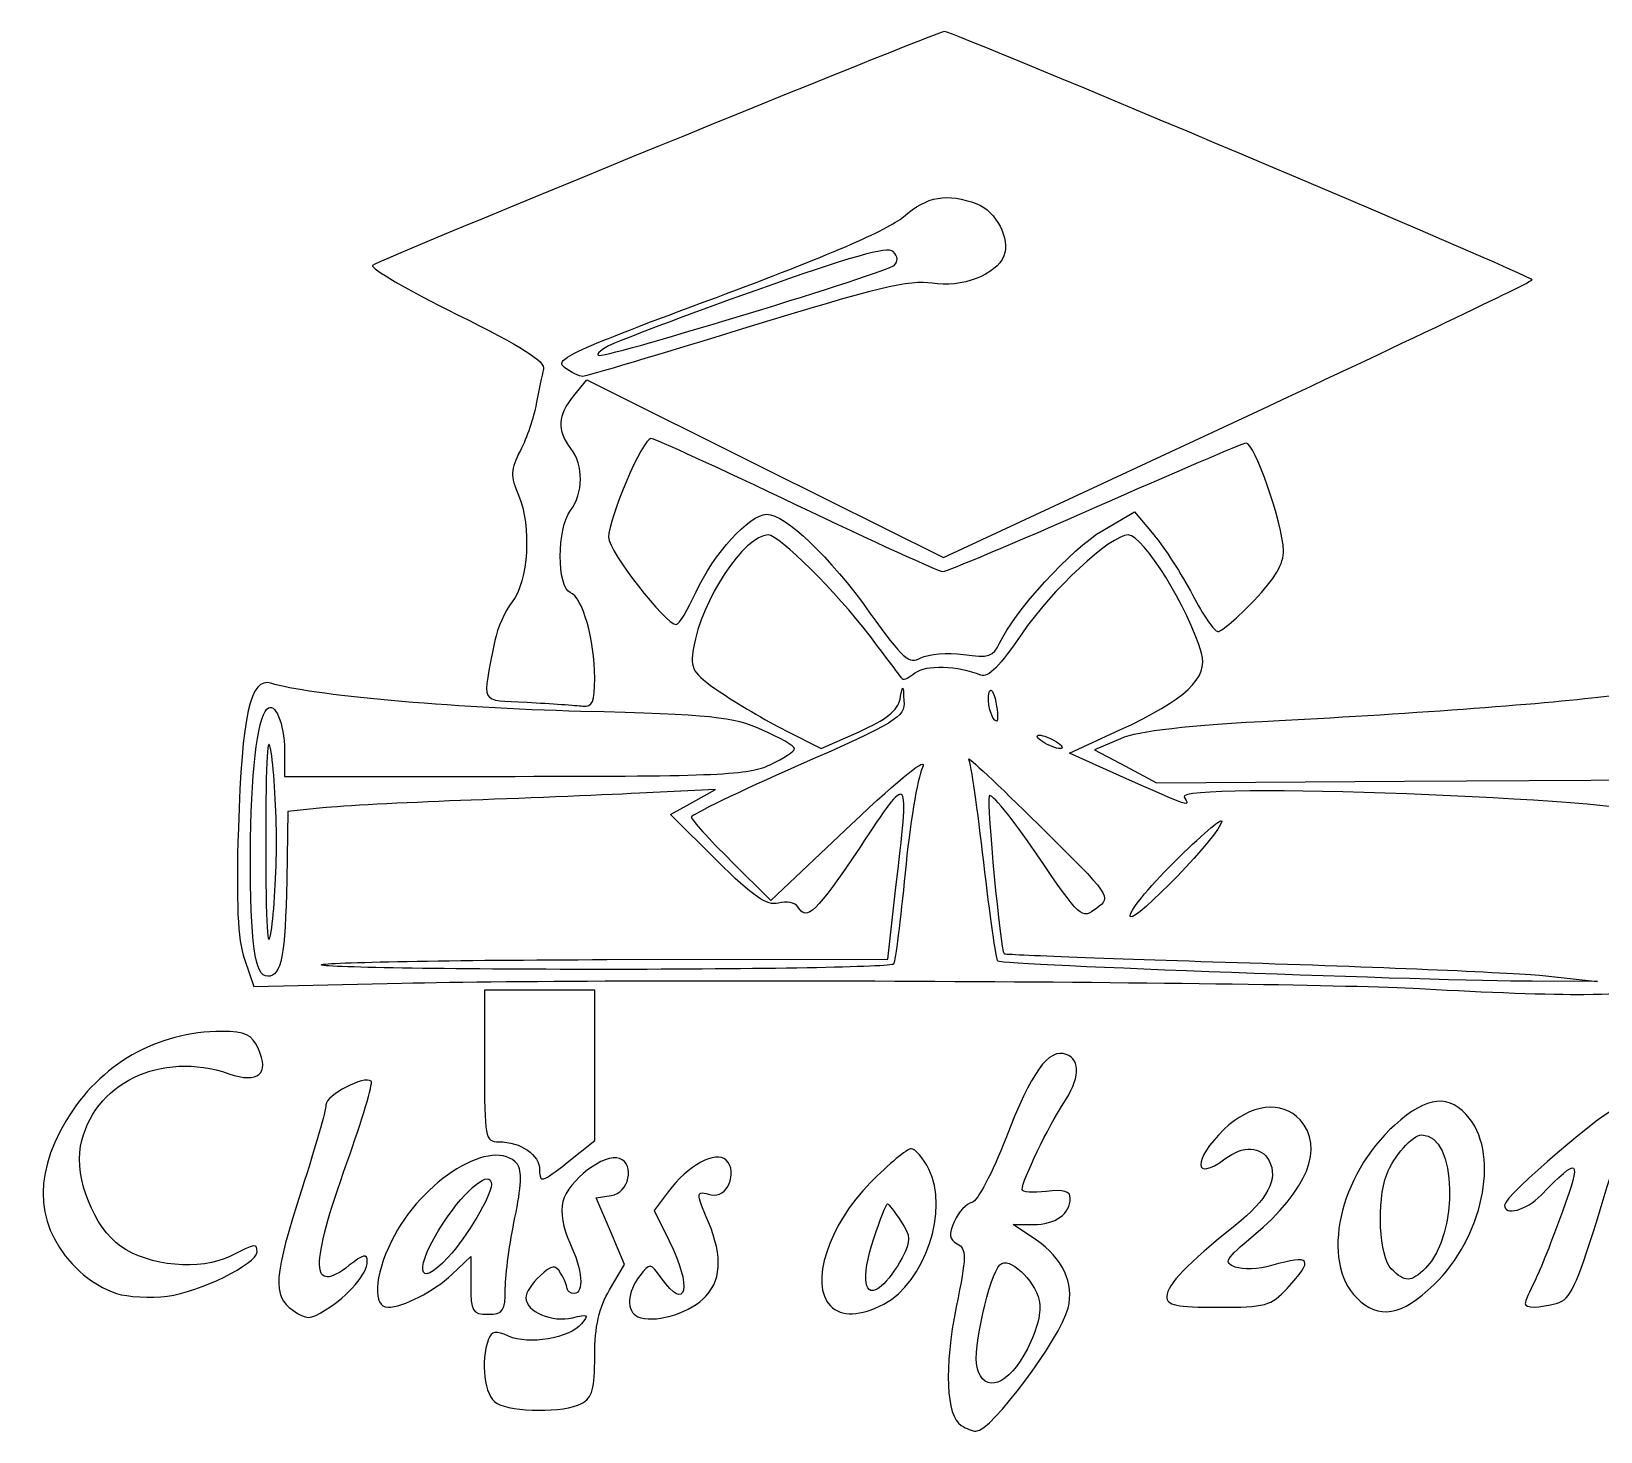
# Model space of a CAD drawing. Header units: centimetres. Extents: x -20.3 to 17.7, y -15.5 to 14.8.
# Drawn here: x -20.33 to -7.46, y -7.77 to 3.71 of the extents above; entities that cross this region are included whole.
import ezdxf

# ---------------------------------------------------------------- set-up
doc = ezdxf.new("R2010")
doc.units = ezdxf.units.CM
doc.header["$MEASUREMENT"] = 0
doc.layers.add('Layer 1', color=7, linetype='Continuous')

msp = doc.modelspace()

# ---------------------------------------------------------------- linework, layer by layer
at = {"layer": 'Layer 1'}
for points, knots in [([(-16.26358, -1.79375), (-16.66284, -1.7712), (-16.63289, -1.8287), (-16.5274, -1.28723), (-16.5274, -1.28723), (-16.508, -1.18765), (-16.44406, -1.04508), (-16.38533, -0.97041), (-16.38533, -0.97041), (-16.25259, -0.80165), (-16.22603, -0.35106), (-16.33386, -0.09703), (-16.33386, -0.09703), (-16.40241, 0.06445), (-16.40049, 0.10979), (-16.3183, 0.27039), (-16.3183, 0.27039), (-16.26673, 0.37115), (-16.2083, 0.54262), (-16.18845, 0.65143), (-16.18845, 0.65143), (-16.1686, 0.76024), (-16.14158, 0.88823), (-16.12842, 0.93585), (-16.12842, 0.93585), (-16.11099, 0.9989), (-16.30398, 1.12123), (-16.83848, 1.38596), (-16.83848, 1.38596), (-17.24218, 1.5859), (-17.55373, 1.76625), (-17.53081, 1.78673), (-17.53081, 1.78673), (-17.48074, 1.83148), (-12.90209, 3.70356), (-12.8405, 3.70446), (-12.8405, 3.70446), (-12.76993, 3.7055), (-8.02114, 1.69961), (-8.02147, 1.6689), (-8.02147, 1.6689), (-8.02147, 1.65336), (-9.10779, 1.13485), (-10.43515, 0.51667), (-10.43515, 0.51667), (-10.43515, 0.51667), (-12.84853, -0.6073), (-12.84853, -0.6073), (-12.84853, -0.6073), (-12.84853, -0.6073), (-14.31101, 0.12099), (-14.31101, 0.12099), (-14.31101, 0.12099), (-14.31101, 0.12099), (-15.77349, 0.84928), (-15.77349, 0.84928), (-15.77349, 0.84928), (-15.77349, 0.84928), (-15.88235, 0.71584), (-15.88235, 0.71584), (-15.88235, 0.71584), (-16.01143, 0.55762), (-16.01771, 0.43686), (-15.90463, 0.28735), (-15.90463, 0.28735), (-15.79941, 0.14824), (-15.80102, -0.07964), (-15.90825, -0.22138), (-15.90825, -0.22138), (-16.01816, -0.36669), (-16.0194, -0.85185), (-15.91, -0.89385), (-15.91, -0.89385), (-15.80847, -0.93281), (-15.70937, -1.27867), (-15.70895, -1.59546), (-15.70895, -1.59546), (-15.70895, -1.79082), (-15.72711, -1.83366), (-15.80755, -1.8248), (-15.80755, -1.8248), (-15.86196, -1.81881), (-16.0672, -1.80483), (-16.26363, -1.79374), (-16.26363, -1.79374), (-16.26363, -1.79374), (-16.26358, -1.79375), (-16.26358, -1.79375)], [0, 0, 0, 0, 0.04347826, 0.04347826, 0.04347826, 0.04347826, 0.08695652, 0.08695652, 0.08695652, 0.08695652, 0.13043478, 0.13043478, 0.13043478, 0.13043478, 0.17391304, 0.17391304, 0.17391304, 0.17391304, 0.2173913, 0.2173913, 0.2173913, 0.2173913, 0.26086957, 0.26086957, 0.26086957, 0.26086957, 0.30434783, 0.30434783, 0.30434783, 0.30434783, 0.34782609, 0.34782609, 0.34782609, 0.34782609, 0.39130435, 0.39130435, 0.39130435, 0.39130435, 0.43478261, 0.43478261, 0.43478261, 0.43478261, 0.47826087, 0.47826087, 0.47826087, 0.47826087, 0.52173913, 0.52173913, 0.52173913, 0.52173913, 0.56521739, 0.56521739, 0.56521739, 0.56521739, 0.60869565, 0.60869565, 0.60869565, 0.60869565, 0.65217391, 0.65217391, 0.65217391, 0.65217391, 0.69565217, 0.69565217, 0.69565217, 0.69565217, 0.73913043, 0.73913043, 0.73913043, 0.73913043, 0.7826087, 0.7826087, 0.7826087, 0.7826087, 0.82608696, 0.82608696, 0.82608696, 0.82608696, 0.86956522, 0.86956522, 0.86956522, 0.86956522, 0.91304348, 0.91304348, 0.91304348, 0.91304348, 1, 1, 1, 1]), ([(-14.46136, 1.27798), (-13.40576, 1.6034), (-13.12126, 1.67146), (-12.94269, 1.64129), (-12.94269, 1.64129), (-12.70242, 1.6007), (-12.41298, 1.71071), (-12.35372, 1.86514), (-12.35372, 1.86514), (-12.29967, 2.00601), (-12.41624, 2.23169), (-12.57406, 2.2917), (-12.57406, 2.2917), (-12.81712, 2.38411), (-12.98214, 2.35524), (-13.17708, 2.1862), (-13.17708, 2.1862), (-13.30104, 2.07871), (-13.8108, 1.85904), (-14.71078, 1.52531), (-14.71078, 1.52531), (-15.8925, 1.0871), (-16.04633, 1.01631), (-15.95768, 0.95148), (-15.95768, 0.95148), (-15.90206, 0.91081), (-15.8349, 0.87753), (-15.80843, 0.87753), (-15.80843, 0.87753), (-15.78197, 0.87753), (-15.17579, 1.05773), (-14.46137, 1.27797), (-14.46137, 1.27797), (-14.46137, 1.27797), (-14.46136, 1.27798), (-14.46136, 1.27798)], [0, 0, 0, 0, 0.1, 0.1, 0.1, 0.1, 0.2, 0.2, 0.2, 0.2, 0.3, 0.3, 0.3, 0.3, 0.4, 0.4, 0.4, 0.4, 0.5, 0.5, 0.5, 0.5, 0.6, 0.6, 0.6, 0.6, 0.7, 0.7, 0.7, 0.7, 0.8, 0.8, 0.8, 0.8, 1, 1, 1, 1]), ([(-15.59552, 1.12673), (-15.5178, 1.16803), (-14.9746, 1.37292), (-14.38842, 1.58205), (-14.38842, 1.58205), (-13.61619, 1.85755), (-13.30558, 1.94523), (-13.26073, 1.90038), (-13.26073, 1.90038), (-13.22176, 1.8614), (-13.21871, 1.8194), (-13.25253, 1.78697), (-13.25253, 1.78697), (-13.31057, 1.7313), (-15.5568, 1.04565), (-15.66891, 1.04938), (-15.66891, 1.04938), (-15.70627, 1.05062), (-15.67326, 1.08543), (-15.59553, 1.12673), (-15.59553, 1.12673), (-15.59553, 1.12673), (-15.59552, 1.12673), (-15.59552, 1.12673)], [0, 0, 0, 0, 0.14285714, 0.14285714, 0.14285714, 0.14285714, 0.28571429, 0.28571429, 0.28571429, 0.28571429, 0.42857143, 0.42857143, 0.42857143, 0.42857143, 0.57142857, 0.57142857, 0.57142857, 0.57142857, 0.71428571, 0.71428571, 0.71428571, 0.71428571, 1, 1, 1, 1]), ([(-13.45131, -1.06212), (-13.78207, -0.59964), (-14.14519, -0.25298), (-14.29889, -0.25298), (-14.29889, -0.25298), (-14.43881, -0.25298), (-14.73568, -0.57895), (-14.87803, -0.8889), (-14.87803, -0.8889), (-14.94585, -1.03657), (-15.01859, -1.1574), (-15.03968, -1.1574), (-15.03968, -1.1574), (-15.12828, -1.1574), (-15.59552, -0.55552), (-15.59552, -0.44139), (-15.59552, -0.44139), (-15.59552, -0.28376), (-15.31511, 0.3688), (-15.24737, 0.3688), (-15.24737, 0.3688), (-15.21946, 0.3688), (-14.68226, 0.12302), (-14.05358, -0.17739), (-14.05358, -0.17739), (-13.42491, -0.47779), (-12.8851, -0.72355), (-12.85401, -0.72352), (-12.85401, -0.72352), (-12.82292, -0.72349), (-12.26339, -0.48833), (-11.61061, -0.20094), (-11.61061, -0.20094), (-10.95783, 0.08645), (-10.39835, 0.32585), (-10.36731, 0.33106), (-10.36731, 0.33106), (-10.30013, 0.34234), (-10.06601, -0.32815), (-10.06011, -0.54875), (-10.06011, -0.54875), (-10.05723, -0.65724), (-10.12878, -0.77919), (-10.30066, -0.95856), (-10.30066, -0.95856), (-10.43523, -1.09901), (-10.56877, -1.21386), (-10.59742, -1.21378), (-10.59742, -1.21378), (-10.62607, -1.21373), (-10.72023, -1.07827), (-10.80669, -0.9128), (-10.80669, -0.9128), (-10.89314, -0.74733), (-11.03532, -0.52637), (-11.12264, -0.42178), (-11.12264, -0.42178), (-11.12264, -0.42178), (-11.28141, -0.2316), (-11.28141, -0.2316), (-11.28141, -0.2316), (-11.28141, -0.2316), (-11.54262, -0.38468), (-11.54262, -0.38468), (-11.54262, -0.38468), (-11.7951, -0.53264), (-12.27203, -1.05435), (-12.38912, -1.31065), (-12.38912, -1.31065), (-12.43887, -1.41955), (-12.47684, -1.43145), (-12.68404, -1.40305), (-12.68404, -1.40305), (-12.81484, -1.38512), (-12.97213, -1.39736), (-13.03357, -1.43024), (-13.03357, -1.43024), (-13.13247, -1.48317), (-13.18038, -1.44094), (-13.45131, -1.06212)], [0, 0, 0, 0, 0.04761905, 0.04761905, 0.04761905, 0.04761905, 0.0952381, 0.0952381, 0.0952381, 0.0952381, 0.14285714, 0.14285714, 0.14285714, 0.14285714, 0.19047619, 0.19047619, 0.19047619, 0.19047619, 0.23809524, 0.23809524, 0.23809524, 0.23809524, 0.28571429, 0.28571429, 0.28571429, 0.28571429, 0.33333333, 0.33333333, 0.33333333, 0.33333333, 0.38095238, 0.38095238, 0.38095238, 0.38095238, 0.42857143, 0.42857143, 0.42857143, 0.42857143, 0.47619048, 0.47619048, 0.47619048, 0.47619048, 0.52380952, 0.52380952, 0.52380952, 0.52380952, 0.57142857, 0.57142857, 0.57142857, 0.57142857, 0.61904762, 0.61904762, 0.61904762, 0.61904762, 0.66666667, 0.66666667, 0.66666667, 0.66666667, 0.71428571, 0.71428571, 0.71428571, 0.71428571, 0.76190476, 0.76190476, 0.76190476, 0.76190476, 0.80952381, 0.80952381, 0.80952381, 0.80952381, 0.85714286, 0.85714286, 0.85714286, 0.85714286, 0.9047619, 0.9047619, 0.9047619, 0.9047619, 1, 1, 1, 1]), ([(-8.89721, -4.1426), (-9.85081, -4.08397), (-15.43158, -4.05347), (-17.29058, -4.09673), (-17.29058, -4.09673), (-17.29058, -4.09673), (-18.50517, -4.12499), (-18.50517, -4.12499), (-18.50517, -4.12499), (-18.50517, -4.12499), (-18.58146, -3.89889), (-18.58146, -3.89889), (-18.58146, -3.89889), (-18.63736, -3.73322), (-18.65082, -3.44615), (-18.63184, -2.8249), (-18.63184, -2.8249), (-18.60362, -1.90152), (-18.53229, -1.58485), (-18.36453, -1.6381), (-18.36453, -1.6381), (-18.05883, -1.73513), (-16.88847, -1.84116), (-15.82163, -1.86848), (-15.82163, -1.86848), (-14.75026, -1.89592), (-14.57452, -1.9137), (-14.33783, -2.01863), (-14.33783, -2.01863), (-14.19016, -2.08409), (-14.06933, -2.15403), (-14.06933, -2.17405), (-14.06933, -2.17405), (-14.06933, -2.19407), (-14.15922, -2.25331), (-14.26909, -2.3057), (-14.26909, -2.3057), (-14.44409, -2.38915), (-14.70334, -2.40096), (-16.36054, -2.40096), (-16.36054, -2.40096), (-16.36054, -2.40096), (-18.25224, -2.40096), (-18.25224, -2.40096), (-18.25224, -2.40096), (-18.25224, -2.40096), (-18.25309, -2.18899), (-18.25309, -2.18899), (-18.25309, -2.18899), (-18.25399, -1.96676), (-18.33195, -1.78354), (-18.39764, -1.84923), (-18.39764, -1.84923), (-18.47695, -1.92854), (-18.53001, -2.39337), (-18.53239, -3.02981), (-18.53239, -3.02981), (-18.53516, -3.77285), (-18.49758, -4.04021), (-18.39028, -4.04021), (-18.39028, -4.04021), (-18.27882, -4.04021), (-18.24521, -3.8691), (-18.23521, -3.25081), (-18.23521, -3.25081), (-18.23521, -3.25081), (-18.22612, -2.68847), (-18.22612, -2.68847), (-18.22612, -2.68847), (-18.22612, -2.68847), (-17.94241, -2.65959), (-17.94241, -2.65959), (-17.94241, -2.65959), (-17.78637, -2.64371), (-17.27715, -2.61682), (-16.81081, -2.59983), (-16.81081, -2.59983), (-16.34447, -2.58285), (-15.68312, -2.5556), (-15.34114, -2.53929), (-15.34114, -2.53929), (-15.34114, -2.53929), (-14.71936, -2.50963), (-14.71936, -2.50963), (-14.71936, -2.50963), (-14.71936, -2.50963), (-14.90311, -2.61222), (-14.90311, -2.61222), (-14.90311, -2.61222), (-14.90311, -2.61222), (-15.08686, -2.71481), (-15.08686, -2.71481), (-15.08686, -2.71481), (-15.08686, -2.71481), (-14.70527, -3.09336), (-14.70527, -3.09336), (-14.70527, -3.09336), (-14.40774, -3.38852), (-14.29707, -3.46493), (-14.20288, -3.44025), (-14.20288, -3.44025), (-14.13643, -3.42284), (-14.06498, -3.43625), (-14.04409, -3.47004), (-14.04409, -3.47004), (-13.96848, -3.59238), (-13.89524, -3.52225), (-13.53316, -2.98079), (-13.53316, -2.98079), (-13.11764, -2.35943), (-13.12706, -2.34805), (-13.24091, -3.33364), (-13.24091, -3.33364), (-13.24091, -3.33364), (-13.30621, -3.8989), (-13.30621, -3.8989), (-13.30621, -3.8989), (-13.30621, -3.8989), (-15.60952, -3.9035), (-15.60952, -3.9035), (-15.60952, -3.9035), (-16.87634, -3.90603), (-17.92984, -3.92511), (-17.95063, -3.94589), (-17.95063, -3.94589), (-17.97142, -3.96668), (-16.93007, -3.98369), (-15.63653, -3.98369), (-15.63653, -3.98369), (-14.34298, -3.98369), (-13.27252, -3.96411), (-13.25772, -3.94017), (-13.25772, -3.94017), (-13.24293, -3.91623), (-13.20034, -3.5792), (-13.16308, -3.1912), (-13.16308, -3.1912), (-13.12582, -2.80321), (-13.06184, -2.41533), (-13.02088, -2.32926), (-13.02088, -2.32926), (-12.97355, -2.2298), (-13.18654, -2.39971), (-13.60529, -2.79546), (-13.60529, -2.79546), (-13.60529, -2.79546), (-14.26416, -3.41815), (-14.26416, -3.41815), (-14.26416, -3.41815), (-14.26416, -3.41815), (-14.59067, -3.09504), (-14.59067, -3.09504), (-14.59067, -3.09504), (-14.77026, -2.91733), (-14.91719, -2.75564), (-14.91719, -2.73574), (-14.91719, -2.73574), (-14.91719, -2.71584), (-14.52292, -2.52581), (-14.04104, -2.31347), (-14.04104, -2.31347), (-13.22877, -1.95554), (-13.16545, -1.91684), (-13.17259, -1.78263), (-13.17259, -1.78263), (-13.17985, -1.64603), (-13.18168, -1.64518), (-13.20513, -1.76766), (-13.20513, -1.76766), (-13.22296, -1.86086), (-13.31761, -1.93621), (-13.54086, -2.03494), (-13.54086, -2.03494), (-13.54086, -2.03494), (-13.85176, -2.17244), (-13.85176, -2.17244), (-13.85176, -2.17244), (-13.85176, -2.17244), (-14.14424, -2.02474), (-14.14424, -2.02474), (-14.14424, -2.02474), (-14.30511, -1.9435), (-14.54764, -1.80099), (-14.68321, -1.70805), (-14.68321, -1.70805), (-14.91009, -1.5525), (-14.92722, -1.52378), (-14.89853, -1.34702), (-14.89853, -1.34702), (-14.83567, -0.95966), (-14.4801, -0.42259), (-14.28651, -0.42259), (-14.28651, -0.42259), (-14.19792, -0.42259), (-13.72297, -0.89258), (-13.45824, -1.24221), (-13.45824, -1.24221), (-13.317, -1.42875), (-13.19383, -1.59135), (-13.18452, -1.60355), (-13.18452, -1.60355), (-13.17521, -1.61575), (-13.12919, -1.59385), (-13.08222, -1.55488), (-13.08222, -1.55488), (-13.00057, -1.48712), (-12.72476, -1.49548), (-12.54308, -1.57122), (-12.54308, -1.57122), (-12.48316, -1.5962), (-12.38443, -1.49695), (-12.20648, -1.23284), (-12.20648, -1.23284), (-11.96497, -0.87441), (-11.47807, -0.42258), (-11.33333, -0.42258), (-11.33333, -0.42258), (-11.21022, -0.42258), (-10.83785, -1.02228), (-10.73219, -1.39071), (-10.73219, -1.39071), (-10.67369, -1.59468), (-10.86004, -1.77018), (-11.40133, -2.02087), (-11.40133, -2.02087), (-11.40133, -2.02087), (-11.81405, -2.21201), (-11.81405, -2.21201), (-11.81405, -2.21201), (-11.81405, -2.21201), (-11.40133, -2.39643), (-11.40133, -2.39643), (-11.40133, -2.39643), (-10.80784, -2.66164), (-10.82223, -2.65685), (-10.87503, -2.57142), (-10.87503, -2.57142), (-10.95482, -2.44232), (-7.21383, -2.58191), (-6.99664, -2.71614), (-6.99664, -2.71614), (-6.90737, -2.77131), (-6.96184, -3.7964), (-7.06557, -4.0133), (-7.06557, -4.0133), (-7.14444, -4.17822), (-7.15495, -4.18167), (-7.59765, -4.18815), (-7.59765, -4.18815), (-7.84605, -4.19178), (-8.43083, -4.1713), (-8.89716, -4.14263), (-8.89716, -4.14263), (-8.89716, -4.14263), (-8.89721, -4.1426), (-8.89721, -4.1426)], [0, 0, 0, 0, 0.01538462, 0.01538462, 0.01538462, 0.01538462, 0.03076923, 0.03076923, 0.03076923, 0.03076923, 0.04615385, 0.04615385, 0.04615385, 0.04615385, 0.06153846, 0.06153846, 0.06153846, 0.06153846, 0.07692308, 0.07692308, 0.07692308, 0.07692308, 0.09230769, 0.09230769, 0.09230769, 0.09230769, 0.10769231, 0.10769231, 0.10769231, 0.10769231, 0.12307692, 0.12307692, 0.12307692, 0.12307692, 0.13846154, 0.13846154, 0.13846154, 0.13846154, 0.15384615, 0.15384615, 0.15384615, 0.15384615, 0.16923077, 0.16923077, 0.16923077, 0.16923077, 0.18461538, 0.18461538, 0.18461538, 0.18461538, 0.2, 0.2, 0.2, 0.2, 0.21538462, 0.21538462, 0.21538462, 0.21538462, 0.23076923, 0.23076923, 0.23076923, 0.23076923, 0.24615385, 0.24615385, 0.24615385, 0.24615385, 0.26153846, 0.26153846, 0.26153846, 0.26153846, 0.27692308, 0.27692308, 0.27692308, 0.27692308, 0.29230769, 0.29230769, 0.29230769, 0.29230769, 0.30769231, 0.30769231, 0.30769231, 0.30769231, 0.32307692, 0.32307692, 0.32307692, 0.32307692, 0.33846154, 0.33846154, 0.33846154, 0.33846154, 0.35384615, 0.35384615, 0.35384615, 0.35384615, 0.36923077, 0.36923077, 0.36923077, 0.36923077, 0.38461538, 0.38461538, 0.38461538, 0.38461538, 0.4, 0.4, 0.4, 0.4, 0.41538462, 0.41538462, 0.41538462, 0.41538462, 0.43076923, 0.43076923, 0.43076923, 0.43076923, 0.44615385, 0.44615385, 0.44615385, 0.44615385, 0.46153846, 0.46153846, 0.46153846, 0.46153846, 0.47692308, 0.47692308, 0.47692308, 0.47692308, 0.49230769, 0.49230769, 0.49230769, 0.49230769, 0.50769231, 0.50769231, 0.50769231, 0.50769231, 0.52307692, 0.52307692, 0.52307692, 0.52307692, 0.53846154, 0.53846154, 0.53846154, 0.53846154, 0.55384615, 0.55384615, 0.55384615, 0.55384615, 0.56923077, 0.56923077, 0.56923077, 0.56923077, 0.58461538, 0.58461538, 0.58461538, 0.58461538, 0.6, 0.6, 0.6, 0.6, 0.61538462, 0.61538462, 0.61538462, 0.61538462, 0.63076923, 0.63076923, 0.63076923, 0.63076923, 0.64615385, 0.64615385, 0.64615385, 0.64615385, 0.66153846, 0.66153846, 0.66153846, 0.66153846, 0.67692308, 0.67692308, 0.67692308, 0.67692308, 0.69230769, 0.69230769, 0.69230769, 0.69230769, 0.70769231, 0.70769231, 0.70769231, 0.70769231, 0.72307692, 0.72307692, 0.72307692, 0.72307692, 0.73846154, 0.73846154, 0.73846154, 0.73846154, 0.75384615, 0.75384615, 0.75384615, 0.75384615, 0.76923077, 0.76923077, 0.76923077, 0.76923077, 0.78461538, 0.78461538, 0.78461538, 0.78461538, 0.8, 0.8, 0.8, 0.8, 0.81538462, 0.81538462, 0.81538462, 0.81538462, 0.83076923, 0.83076923, 0.83076923, 0.83076923, 0.84615385, 0.84615385, 0.84615385, 0.84615385, 0.86153846, 0.86153846, 0.86153846, 0.86153846, 0.87692308, 0.87692308, 0.87692308, 0.87692308, 0.89230769, 0.89230769, 0.89230769, 0.89230769, 0.90769231, 0.90769231, 0.90769231, 0.90769231, 0.92307692, 0.92307692, 0.92307692, 0.92307692, 0.93846154, 0.93846154, 0.93846154, 0.93846154, 0.95384615, 0.95384615, 0.95384615, 0.95384615, 0.96923077, 0.96923077, 0.96923077, 0.96923077, 1, 1, 1, 1]), ([(-12.419, -1.7933), (-12.43538, -1.7078), (-12.45969, -1.67049), (-12.47302, -1.71038), (-12.47302, -1.71038), (-12.49706, -1.78231), (-12.45405, -1.94875), (-12.41142, -1.94875), (-12.41142, -1.94875), (-12.39921, -1.94875), (-12.40262, -1.8788), (-12.419, -1.7933)], [0, 0, 0, 0, 0.25, 0.25, 0.25, 0.25, 0.5, 0.5, 0.5, 0.5, 1, 1, 1, 1]), ([(-11.35608, -2.31835), (-11.35608, -2.31835), (-11.61045, -2.18355), (-11.61045, -2.18355), (-11.61045, -2.18355), (-11.61045, -2.18355), (-11.39645, -2.09281), (-11.39645, -2.09281), (-11.39645, -2.09281), (-11.24598, -2.02901), (-10.86004, -1.98539), (-10.09636, -1.94588), (-10.09636, -1.94588), (-8.97543, -1.88788), (-7.85352, -1.80397), (-7.38645, -1.7432), (-7.38645, -1.7432), (-7.13212, -1.71011), (-7.11634, -1.71611), (-7.05866, -1.8678), (-7.05866, -1.8678), (-7.02534, -1.95545), (-7.00567, -2.11763), (-7.01496, -2.2282), (-7.01496, -2.2282), (-7.01496, -2.2282), (-7.03185, -2.42923), (-7.03185, -2.42923), (-7.03185, -2.42923), (-7.03185, -2.42923), (-9.06678, -2.44119), (-9.06678, -2.44119), (-9.06678, -2.44119), (-9.06678, -2.44119), (-11.10171, -2.45315), (-11.10171, -2.45315), (-11.10171, -2.45315), (-11.10171, -2.45315), (-11.35608, -2.31835), (-11.35608, -2.31835)], [0, 0, 0, 0, 0.09090909, 0.09090909, 0.09090909, 0.09090909, 0.18181818, 0.18181818, 0.18181818, 0.18181818, 0.27272727, 0.27272727, 0.27272727, 0.27272727, 0.36363636, 0.36363636, 0.36363636, 0.36363636, 0.45454545, 0.45454545, 0.45454545, 0.45454545, 0.54545455, 0.54545455, 0.54545455, 0.54545455, 0.63636364, 0.63636364, 0.63636364, 0.63636364, 0.72727273, 0.72727273, 0.72727273, 0.72727273, 0.81818182, 0.81818182, 0.81818182, 0.81818182, 1, 1, 1, 1]), ([(-18.40671, -2.93795), (-18.40671, -2.24806), (-18.39253, -2.01148), (-18.36269, -2.20311), (-18.36269, -2.20311), (-18.33848, -2.35856), (-18.31867, -2.68923), (-18.31867, -2.93795), (-18.31867, -2.93795), (-18.31867, -3.18666), (-18.33848, -3.51734), (-18.36269, -3.67279), (-18.36269, -3.67279), (-18.39254, -3.86443), (-18.40671, -3.62784), (-18.40671, -2.93795)], [0, 0, 0, 0, 0.2, 0.2, 0.2, 0.2, 0.4, 0.4, 0.4, 0.4, 0.6, 0.6, 0.6, 0.6, 1, 1, 1, 1]), ([(-11.92134, -2.11833), (-11.96798, -2.08819), (-12.03157, -2.06354), (-12.06266, -2.06354), (-12.06266, -2.06354), (-12.09375, -2.06354), (-12.08103, -2.0882), (-12.03439, -2.11833), (-12.03439, -2.11833), (-11.98776, -2.14847), (-11.92417, -2.17312), (-11.89308, -2.17312), (-11.89308, -2.17312), (-11.86199, -2.17312), (-11.87471, -2.14846), (-11.92134, -2.11833)], [0, 0, 0, 0, 0.2, 0.2, 0.2, 0.2, 0.4, 0.4, 0.4, 0.4, 0.6, 0.6, 0.6, 0.6, 1, 1, 1, 1]), ([(-7.90801, -4.03654), (-8.14118, -4.01188), (-9.2333, -3.96399), (-10.33496, -3.93012), (-10.33496, -3.93012), (-11.43661, -3.89625), (-12.34425, -3.86225), (-12.35195, -3.85455), (-12.35195, -3.85455), (-12.38149, -3.82501), (-12.49532, -2.62494), (-12.4745, -2.5625), (-12.4745, -2.5625), (-12.46243, -2.52628), (-12.28723, -2.73979), (-12.08517, -3.03695), (-12.08517, -3.03695), (-11.7227, -3.57001), (-11.71612, -3.57598), (-11.59302, -3.48313), (-11.59302, -3.48313), (-11.46857, -3.38926), (-11.46977, -3.38753), (-12.06978, -2.79607), (-12.06978, -2.79607), (-12.40062, -2.46995), (-12.65739, -2.22891), (-12.64039, -2.26043), (-12.64039, -2.26043), (-12.62339, -2.29195), (-12.5684, -2.6721), (-12.51819, -3.1052), (-12.51819, -3.1052), (-12.46798, -3.5383), (-12.41596, -3.9036), (-12.40259, -3.91697), (-12.40259, -3.91697), (-12.37344, -3.94611), (-8.78498, -4.08046), (-8.02106, -4.081), (-8.02106, -4.081), (-8.02106, -4.081), (-7.48407, -4.0814), (-7.48407, -4.0814), (-7.48407, -4.0814), (-7.48407, -4.0814), (-7.90801, -4.03656), (-7.90801, -4.03656), (-7.90801, -4.03656), (-7.90801, -4.03656), (-7.90801, -4.03654), (-7.90801, -4.03654)], [0, 0, 0, 0, 0.07142857, 0.07142857, 0.07142857, 0.07142857, 0.14285714, 0.14285714, 0.14285714, 0.14285714, 0.21428571, 0.21428571, 0.21428571, 0.21428571, 0.28571429, 0.28571429, 0.28571429, 0.28571429, 0.35714286, 0.35714286, 0.35714286, 0.35714286, 0.42857143, 0.42857143, 0.42857143, 0.42857143, 0.5, 0.5, 0.5, 0.5, 0.57142857, 0.57142857, 0.57142857, 0.57142857, 0.64285714, 0.64285714, 0.64285714, 0.64285714, 0.71428571, 0.71428571, 0.71428571, 0.71428571, 0.78571429, 0.78571429, 0.78571429, 0.78571429, 0.85714286, 0.85714286, 0.85714286, 0.85714286, 1, 1, 1, 1]), ([(-10.56695, -2.76989), (-10.56571, -2.73963), (-10.74154, -2.89034), (-10.95764, -3.10479), (-10.95764, -3.10479), (-11.17374, -3.31924), (-11.33507, -3.51974), (-11.31616, -3.55035), (-11.31616, -3.55035), (-11.28073, -3.60768), (-10.57093, -2.86828), (-10.56696, -2.76989), (-10.56696, -2.76989), (-10.56696, -2.76989), (-10.56695, -2.76989), (-10.56695, -2.76989)], [0, 0, 0, 0, 0.2, 0.2, 0.2, 0.2, 0.4, 0.4, 0.4, 0.4, 0.6, 0.6, 0.6, 0.6, 1, 1, 1, 1]), ([(-16.16078, -5.62967), (-16.16078, -5.50279), (-16.31343, -5.39683), (-16.49622, -5.39683), (-16.49622, -5.39683), (-16.60715, -5.39683), (-16.61299, -5.36574), (-16.61299, -4.77505), (-16.61299, -4.77505), (-16.61299, -4.77505), (-16.61299, -4.15327), (-16.61299, -4.15327), (-16.61299, -4.15327), (-16.61299, -4.15327), (-16.16078, -4.15327), (-16.16078, -4.15327), (-16.16078, -4.15327), (-16.16078, -4.15327), (-15.70858, -4.15327), (-15.70858, -4.15327), (-15.70858, -4.15327), (-15.70858, -4.15327), (-15.70858, -4.7703), (-15.70858, -4.7703), (-15.70858, -4.7703), (-15.70858, -4.7703), (-15.70858, -5.38733), (-15.70858, -5.38733), (-15.70858, -5.38733), (-15.70858, -5.38733), (-15.93468, -5.56641), (-15.93468, -5.56641), (-15.93468, -5.56641), (-16.14199, -5.73061), (-16.16078, -5.73586), (-16.16078, -5.62967)], [0, 0, 0, 0, 0.1, 0.1, 0.1, 0.1, 0.2, 0.2, 0.2, 0.2, 0.3, 0.3, 0.3, 0.3, 0.4, 0.4, 0.4, 0.4, 0.5, 0.5, 0.5, 0.5, 0.6, 0.6, 0.6, 0.6, 0.7, 0.7, 0.7, 0.7, 0.8, 0.8, 0.8, 0.8, 1, 1, 1, 1]), ([(-19.63037, -6.64059), (-19.71993, -6.6126), (-19.85589, -6.53115), (-19.9325, -6.45959), (-19.9325, -6.45959), (-20.2893, -6.12636), (-20.32914, -5.69729), (-20.04693, -5.22698), (-20.04693, -5.22698), (-19.76632, -4.75934), (-19.30133, -4.49241), (-18.76733, -4.49241), (-18.76733, -4.49241), (-18.57096, -4.49241), (-18.52177, -4.51584), (-18.46736, -4.63526), (-18.46736, -4.63526), (-18.37349, -4.84129), (-18.46928, -4.92202), (-18.7086, -4.83859), (-18.7086, -4.83859), (-19.26574, -4.64437), (-19.82864, -4.91956), (-19.92501, -5.43326), (-19.92501, -5.43326), (-19.9749, -5.6992), (-19.81566, -6.09746), (-19.59723, -6.25299), (-19.59723, -6.25299), (-19.36796, -6.41625), (-18.94082, -6.4559), (-18.70088, -6.3362), (-18.70088, -6.3362), (-18.48619, -6.2291), (-18.47833, -6.22778), (-18.47833, -6.29886), (-18.47833, -6.29886), (-18.47833, -6.39648), (-18.9533, -6.63089), (-19.21317, -6.66151), (-19.21317, -6.66151), (-19.35307, -6.678), (-19.54081, -6.66859), (-19.63037, -6.64059)], [0, 0, 0, 0, 0.08333333, 0.08333333, 0.08333333, 0.08333333, 0.16666667, 0.16666667, 0.16666667, 0.16666667, 0.25, 0.25, 0.25, 0.25, 0.33333333, 0.33333333, 0.33333333, 0.33333333, 0.41666667, 0.41666667, 0.41666667, 0.41666667, 0.5, 0.5, 0.5, 0.5, 0.58333333, 0.58333333, 0.58333333, 0.58333333, 0.66666667, 0.66666667, 0.66666667, 0.66666667, 0.75, 0.75, 0.75, 0.75, 0.83333333, 0.83333333, 0.83333333, 0.83333333, 1, 1, 1, 1]), ([(-12.70285, -7.72166), (-12.8275, -7.64264), (-12.8442, -7.24616), (-12.74377, -6.75053), (-12.74377, -6.75053), (-12.65877, -6.33103), (-12.65787, -6.27651), (-12.73527, -6.2332), (-12.73527, -6.2332), (-12.8047, -6.19435), (-12.80945, -6.15773), (-12.75936, -6.0478), (-12.75936, -6.0478), (-12.72503, -5.97246), (-12.66021, -5.90327), (-12.61531, -5.89405), (-12.61531, -5.89405), (-12.57041, -5.88483), (-12.44556, -5.64836), (-12.33787, -5.36856), (-12.33787, -5.36856), (-12.12796, -4.8232), (-11.98517, -4.6254), (-11.84126, -4.68062), (-11.84126, -4.68062), (-11.71964, -4.72729), (-11.72937, -4.88201), (-11.86674, -5.08593), (-11.86674, -5.08593), (-11.98271, -5.25809), (-12.20397, -5.71894), (-12.20397, -5.78834), (-12.20397, -5.78834), (-12.20397, -5.80923), (-12.11494, -5.81594), (-12.00613, -5.80323), (-12.00613, -5.80323), (-11.86269, -5.78648), (-11.80829, -5.80204), (-11.80829, -5.8598), (-11.80829, -5.8598), (-11.80829, -5.98764), (-11.93111, -6.07513), (-12.11058, -6.07513), (-12.11058, -6.07513), (-12.11058, -6.07513), (-12.27721, -6.07513), (-12.27721, -6.07513), (-12.27721, -6.07513), (-12.27721, -6.07513), (-12.08589, -6.20406), (-12.08589, -6.20406), (-12.08589, -6.20406), (-11.87196, -6.34823), (-11.77493, -6.55629), (-11.82625, -6.76078), (-11.82625, -6.76078), (-11.88887, -7.0103), (-12.45978, -7.77237), (-12.58233, -7.77004), (-12.58233, -7.77004), (-12.6074, -7.76947), (-12.66164, -7.74779), (-12.70286, -7.72166), (-12.70286, -7.72166), (-12.70286, -7.72166), (-12.70285, -7.72166), (-12.70285, -7.72166)], [0, 0, 0, 0, 0.05555556, 0.05555556, 0.05555556, 0.05555556, 0.11111111, 0.11111111, 0.11111111, 0.11111111, 0.16666667, 0.16666667, 0.16666667, 0.16666667, 0.22222222, 0.22222222, 0.22222222, 0.22222222, 0.27777778, 0.27777778, 0.27777778, 0.27777778, 0.33333333, 0.33333333, 0.33333333, 0.33333333, 0.38888889, 0.38888889, 0.38888889, 0.38888889, 0.44444444, 0.44444444, 0.44444444, 0.44444444, 0.5, 0.5, 0.5, 0.5, 0.55555556, 0.55555556, 0.55555556, 0.55555556, 0.61111111, 0.61111111, 0.61111111, 0.61111111, 0.66666667, 0.66666667, 0.66666667, 0.66666667, 0.72222222, 0.72222222, 0.72222222, 0.72222222, 0.77777778, 0.77777778, 0.77777778, 0.77777778, 0.83333333, 0.83333333, 0.83333333, 0.83333333, 0.88888889, 0.88888889, 0.88888889, 0.88888889, 1, 1, 1, 1]), ([(-18.18441, -6.7776), (-18.35456, -6.65842), (-18.34304, -6.50283), (-18.11092, -5.78479), (-18.11092, -5.78479), (-18.00211, -5.4482), (-17.91308, -5.13727), (-17.91308, -5.09383), (-17.91308, -5.09383), (-17.91308, -5.01416), (-17.59448, -4.84869), (-17.54204, -4.90112), (-17.54204, -4.90112), (-17.5265, -4.91666), (-17.61634, -5.21688), (-17.74169, -5.56827), (-17.74169, -5.56827), (-18.04616, -6.42178), (-18.04054, -6.66007), (-17.72187, -6.40941), (-17.72187, -6.40941), (-17.60747, -6.31942), (-17.57391, -6.31176), (-17.57391, -6.37565), (-17.57391, -6.37565), (-17.57391, -6.47892), (-17.72688, -6.65759), (-17.9159, -6.77508), (-17.9159, -6.77508), (-18.04598, -6.85593), (-18.07219, -6.85618), (-18.1844, -6.77757), (-18.1844, -6.77757), (-18.1844, -6.77757), (-18.18441, -6.7776), (-18.18441, -6.7776)], [0, 0, 0, 0, 0.1, 0.1, 0.1, 0.1, 0.2, 0.2, 0.2, 0.2, 0.3, 0.3, 0.3, 0.3, 0.4, 0.4, 0.4, 0.4, 0.5, 0.5, 0.5, 0.5, 0.6, 0.6, 0.6, 0.6, 0.7, 0.7, 0.7, 0.7, 0.8, 0.8, 0.8, 0.8, 1, 1, 1, 1]), ([(-9.45962, -6.67664), (-9.75934, -6.37692), (-9.60425, -5.67121), (-9.14811, -5.25911), (-9.14811, -5.25911), (-8.88031, -5.01717), (-8.69535, -5.00136), (-8.53389, -5.20661), (-8.53389, -5.20661), (-8.28571, -5.52212), (-8.42796, -6.18536), (-8.82594, -6.56828), (-8.82594, -6.56828), (-9.09168, -6.82397), (-9.28007, -6.85619), (-9.45962, -6.67664)], [0, 0, 0, 0, 0.2, 0.2, 0.2, 0.2, 0.4, 0.4, 0.4, 0.4, 0.6, 0.6, 0.6, 0.6, 1, 1, 1, 1]), ([(-11.01693, -6.66431), (-11.01693, -6.57006), (-10.84891, -6.39581), (-10.45585, -6.08242), (-10.45585, -6.08242), (-10.18921, -5.86982), (-10.10021, -5.70017), (-10.1777, -5.55227), (-10.1777, -5.55227), (-10.24094, -5.4316), (-10.39249, -5.42493), (-10.53978, -5.53634), (-10.53978, -5.53634), (-10.80026, -5.73336), (-10.80657, -5.54558), (-10.54789, -5.29486), (-10.54789, -5.29486), (-10.33305, -5.08663), (-10.07125, -5.05422), (-9.92343, -5.21756), (-9.92343, -5.21756), (-9.72027, -5.44204), (-9.86266, -5.79485), (-10.30593, -6.16539), (-10.30593, -6.16539), (-10.53763, -6.35906), (-10.55407, -6.38747), (-10.45565, -6.42387), (-10.45565, -6.42387), (-10.39484, -6.44637), (-10.26112, -6.44069), (-10.15851, -6.41126), (-10.15851, -6.41126), (-9.83254, -6.31777), (-9.80579, -6.35676), (-10.03001, -6.59856), (-10.03001, -6.59856), (-10.1618, -6.74069), (-10.20829, -6.75343), (-10.59527, -6.75343), (-10.59527, -6.75343), (-10.94153, -6.75343), (-11.01692, -6.73749), (-11.01692, -6.66429), (-11.01692, -6.66429), (-11.01692, -6.66429), (-11.01693, -6.66431), (-11.01693, -6.66431)], [0, 0, 0, 0, 0.07692308, 0.07692308, 0.07692308, 0.07692308, 0.15384615, 0.15384615, 0.15384615, 0.15384615, 0.23076923, 0.23076923, 0.23076923, 0.23076923, 0.30769231, 0.30769231, 0.30769231, 0.30769231, 0.38461538, 0.38461538, 0.38461538, 0.38461538, 0.46153846, 0.46153846, 0.46153846, 0.46153846, 0.53846154, 0.53846154, 0.53846154, 0.53846154, 0.61538462, 0.61538462, 0.61538462, 0.61538462, 0.69230769, 0.69230769, 0.69230769, 0.69230769, 0.76923077, 0.76923077, 0.76923077, 0.76923077, 0.84615385, 0.84615385, 0.84615385, 0.84615385, 1, 1, 1, 1]), ([(-8.07759, -6.72237), (-8.07759, -6.70528), (-8.04251, -6.62261), (-7.99965, -6.53866), (-7.99965, -6.53866), (-7.95678, -6.45471), (-7.85421, -6.19781), (-7.77171, -5.96777), (-7.77171, -5.96777), (-7.61274, -5.52448), (-7.63179, -5.51004), (-7.9477, -5.8343), (-7.9477, -5.8343), (-8.06977, -5.95959), (-8.24716, -6.0076), (-8.24716, -5.91535), (-8.24716, -5.91535), (-8.24716, -5.83885), (-7.39944, -5.11419), (-7.30996, -5.11419), (-7.30996, -5.11419), (-7.21046, -5.11419), (-7.22387, -5.18283), (-7.49382, -6.05531), (-7.49382, -6.05531), (-7.65289, -6.56943), (-7.71161, -6.69165), (-7.81255, -6.71872), (-7.81255, -6.71872), (-7.9695, -6.76081), (-8.07759, -6.7623), (-8.07759, -6.72239), (-8.07759, -6.72239), (-8.07759, -6.72239), (-8.07759, -6.72237), (-8.07759, -6.72237)], [0, 0, 0, 0, 0.1, 0.1, 0.1, 0.1, 0.2, 0.2, 0.2, 0.2, 0.3, 0.3, 0.3, 0.3, 0.4, 0.4, 0.4, 0.4, 0.5, 0.5, 0.5, 0.5, 0.6, 0.6, 0.6, 0.6, 0.7, 0.7, 0.7, 0.7, 0.8, 0.8, 0.8, 0.8, 1, 1, 1, 1]), ([(-16.72604, -6.57329), (-16.72604, -6.57329), (-16.72604, -6.33661), (-16.72604, -6.33661), (-16.72604, -6.33661), (-16.72604, -6.33661), (-16.88149, -6.48491), (-16.88149, -6.48491), (-16.88149, -6.48491), (-17.02345, -6.62034), (-17.28256, -6.75345), (-17.40422, -6.75345), (-17.40422, -6.75345), (-17.53153, -6.75345), (-17.51865, -6.50277), (-17.37639, -6.21202), (-17.37639, -6.21202), (-17.12999, -5.70839), (-16.53507, -5.34477), (-16.34323, -5.58054), (-16.34323, -5.58054), (-16.30389, -5.6289), (-16.31025, -5.76716), (-16.36339, -6.01861), (-16.36339, -6.01861), (-16.4061, -6.22069), (-16.44158, -6.48141), (-16.44223, -6.598), (-16.44223, -6.598), (-16.44324, -6.78611), (-16.45932, -6.80997), (-16.58472, -6.80997), (-16.58472, -6.80997), (-16.71295, -6.80997), (-16.72603, -6.78807), (-16.72603, -6.57329), (-16.72603, -6.57329), (-16.72603, -6.57329), (-16.72604, -6.57329), (-16.72604, -6.57329)], [0, 0, 0, 0, 0.09090909, 0.09090909, 0.09090909, 0.09090909, 0.18181818, 0.18181818, 0.18181818, 0.18181818, 0.27272727, 0.27272727, 0.27272727, 0.27272727, 0.36363636, 0.36363636, 0.36363636, 0.36363636, 0.45454545, 0.45454545, 0.45454545, 0.45454545, 0.54545455, 0.54545455, 0.54545455, 0.54545455, 0.63636364, 0.63636364, 0.63636364, 0.63636364, 0.72727273, 0.72727273, 0.72727273, 0.72727273, 0.81818182, 0.81818182, 0.81818182, 0.81818182, 1, 1, 1, 1]), ([(-8.89651, -6.43378), (-8.61502, -6.1523), (-8.63653, -5.3403), (-8.92547, -5.3403), (-8.92547, -5.3403), (-9.00156, -5.3403), (-9.15594, -5.51401), (-9.21283, -5.66364), (-9.21283, -5.66364), (-9.29716, -5.88545), (-9.2755, -6.33881), (-9.1758, -6.43851), (-9.1758, -6.43851), (-9.06329, -6.55101), (-9.01289, -6.55016), (-8.89651, -6.43376), (-8.89651, -6.43376), (-8.89651, -6.43376), (-8.89651, -6.43378), (-8.89651, -6.43378)], [0, 0, 0, 0, 0.16666667, 0.16666667, 0.16666667, 0.16666667, 0.33333333, 0.33333333, 0.33333333, 0.33333333, 0.5, 0.5, 0.5, 0.5, 0.66666667, 0.66666667, 0.66666667, 0.66666667, 1, 1, 1, 1]), ([(-16.51406, -7.54028), (-16.61317, -7.48256), (-16.64916, -7.19614), (-16.57996, -7.01581), (-16.57996, -7.01581), (-16.55373, -6.94744), (-16.51981, -6.94215), (-16.41471, -6.99003), (-16.41471, -6.99003), (-16.25237, -7.064), (-15.91504, -7.00734), (-15.81742, -6.88971), (-15.81742, -6.88971), (-15.75491, -6.81438), (-15.7647, -6.80772), (-15.89127, -6.83949), (-15.89127, -6.83949), (-16.05589, -6.8808), (-16.27382, -6.78735), (-16.27382, -6.67543), (-16.27382, -6.67543), (-16.27382, -6.63471), (-16.22139, -6.55394), (-16.15732, -6.49596), (-16.15732, -6.49596), (-16.05762, -6.40573), (-16.03329, -6.40243), (-15.98861, -6.47307), (-15.98861, -6.47307), (-15.95989, -6.51847), (-15.93601, -6.57469), (-15.93553, -6.598), (-15.93553, -6.598), (-15.93497, -6.62132), (-15.90923, -6.64039), (-15.87814, -6.64039), (-15.87814, -6.64039), (-15.79303, -6.64039), (-15.81013, -6.44221), (-15.91403, -6.22433), (-15.91403, -6.22433), (-15.96952, -6.10796), (-15.99205, -5.97319), (-15.97042, -5.88701), (-15.97042, -5.88701), (-15.92721, -5.71485), (-15.62641, -5.48592), (-15.50475, -5.53261), (-15.50475, -5.53261), (-15.37461, -5.58255), (-15.42871, -5.81714), (-15.57519, -5.83802), (-15.57519, -5.83802), (-15.57519, -5.83802), (-15.69619, -5.85527), (-15.69619, -5.85527), (-15.69619, -5.85527), (-15.69619, -5.85527), (-15.58045, -6.12921), (-15.58045, -6.12921), (-15.58045, -6.12921), (-15.58045, -6.12921), (-15.46471, -6.40315), (-15.46471, -6.40315), (-15.46471, -6.40315), (-15.46471, -6.40315), (-15.58662, -6.60979), (-15.58662, -6.60979), (-15.58662, -6.60979), (-15.67442, -6.75859), (-15.70854, -6.90989), (-15.70854, -7.15036), (-15.70854, -7.15036), (-15.70854, -7.42266), (-15.72872, -7.49509), (-15.81788, -7.54281), (-15.81788, -7.54281), (-15.95697, -7.61725), (-16.38455, -7.61569), (-16.51404, -7.54027), (-16.51404, -7.54027), (-16.51404, -7.54027), (-16.51406, -7.54028), (-16.51406, -7.54028)], [0, 0, 0, 0, 0.04545455, 0.04545455, 0.04545455, 0.04545455, 0.09090909, 0.09090909, 0.09090909, 0.09090909, 0.13636364, 0.13636364, 0.13636364, 0.13636364, 0.18181818, 0.18181818, 0.18181818, 0.18181818, 0.22727273, 0.22727273, 0.22727273, 0.22727273, 0.27272727, 0.27272727, 0.27272727, 0.27272727, 0.31818182, 0.31818182, 0.31818182, 0.31818182, 0.36363636, 0.36363636, 0.36363636, 0.36363636, 0.40909091, 0.40909091, 0.40909091, 0.40909091, 0.45454545, 0.45454545, 0.45454545, 0.45454545, 0.5, 0.5, 0.5, 0.5, 0.54545455, 0.54545455, 0.54545455, 0.54545455, 0.59090909, 0.59090909, 0.59090909, 0.59090909, 0.63636364, 0.63636364, 0.63636364, 0.63636364, 0.68181818, 0.68181818, 0.68181818, 0.68181818, 0.72727273, 0.72727273, 0.72727273, 0.72727273, 0.77272727, 0.77272727, 0.77272727, 0.77272727, 0.81818182, 0.81818182, 0.81818182, 0.81818182, 0.86363636, 0.86363636, 0.86363636, 0.86363636, 0.90909091, 0.90909091, 0.90909091, 0.90909091, 1, 1, 1, 1]), ([(-15.35529, -6.83115), (-15.45166, -6.78941), (-15.44415, -6.62861), (-15.33963, -6.49574), (-15.33963, -6.49574), (-15.25477, -6.38787), (-15.2518, -6.38816), (-15.16316, -6.5132), (-15.16316, -6.5132), (-14.95597, -6.80548), (-14.9085, -6.58555), (-15.09722, -6.20768), (-15.09722, -6.20768), (-15.09722, -6.20768), (-15.2207, -5.96044), (-15.2207, -5.96044), (-15.2207, -5.96044), (-15.2207, -5.96044), (-15.10586, -5.80581), (-15.10586, -5.80581), (-15.10586, -5.80581), (-14.94595, -5.5905), (-14.71406, -5.46431), (-14.63097, -5.5474), (-14.63097, -5.5474), (-14.53036, -5.64801), (-14.62374, -5.86504), (-14.75309, -5.83122), (-14.75309, -5.83122), (-14.88256, -5.79736), (-14.8828, -5.79974), (-14.7759, -6.05558), (-14.7759, -6.05558), (-14.6556, -6.34349), (-14.66997, -6.54429), (-14.82101, -6.68618), (-14.82101, -6.68618), (-14.95406, -6.81117), (-15.22911, -6.8858), (-15.35529, -6.83114), (-15.35529, -6.83114), (-15.35529, -6.83114), (-15.35529, -6.83115), (-15.35529, -6.83115)], [0, 0, 0, 0, 0.08333333, 0.08333333, 0.08333333, 0.08333333, 0.16666667, 0.16666667, 0.16666667, 0.16666667, 0.25, 0.25, 0.25, 0.25, 0.33333333, 0.33333333, 0.33333333, 0.33333333, 0.41666667, 0.41666667, 0.41666667, 0.41666667, 0.5, 0.5, 0.5, 0.5, 0.58333333, 0.58333333, 0.58333333, 0.58333333, 0.66666667, 0.66666667, 0.66666667, 0.66666667, 0.75, 0.75, 0.75, 0.75, 0.83333333, 0.83333333, 0.83333333, 0.83333333, 1, 1, 1, 1]), ([(-13.77539, -6.74214), (-13.95039, -6.56714), (-13.79212, -6.0788), (-13.44754, -5.73058), (-13.44754, -5.73058), (-13.29667, -5.57811), (-13.14656, -5.45335), (-13.11398, -5.45335), (-13.11398, -5.45335), (-13.0814, -5.45335), (-13.01556, -5.52914), (-12.96766, -5.62177), (-12.96766, -5.62177), (-12.79933, -5.94728), (-13.00198, -6.55324), (-13.33713, -6.72655), (-13.33713, -6.72655), (-13.5326, -6.82764), (-13.68449, -6.83303), (-13.77538, -6.74214), (-13.77538, -6.74214), (-13.77538, -6.74214), (-13.77539, -6.74214), (-13.77539, -6.74214)], [0, 0, 0, 0, 0.14285714, 0.14285714, 0.14285714, 0.14285714, 0.28571429, 0.28571429, 0.28571429, 0.28571429, 0.42857143, 0.42857143, 0.42857143, 0.42857143, 0.57142857, 0.57142857, 0.57142857, 0.57142857, 0.71428571, 0.71428571, 0.71428571, 0.71428571, 1, 1, 1, 1]), ([(-16.9114, -6.34363), (-16.75741, -6.1762), (-16.55693, -5.83964), (-16.55667, -5.74812), (-16.55667, -5.74812), (-16.55611, -5.61478), (-16.76135, -5.77657), (-16.94593, -6.05522), (-16.94593, -6.05522), (-17.19501, -6.43126), (-17.17162, -6.62657), (-16.9114, -6.34362), (-16.9114, -6.34362), (-16.9114, -6.34362), (-16.9114, -6.34363), (-16.9114, -6.34363)], [0, 0, 0, 0, 0.2, 0.2, 0.2, 0.2, 0.4, 0.4, 0.4, 0.4, 0.6, 0.6, 0.6, 0.6, 1, 1, 1, 1]), ([(-13.18806, -6.34788), (-13.11469, -6.206), (-13.11582, -6.17287), (-13.19829, -6.047), (-13.19829, -6.047), (-13.24926, -5.96921), (-13.29871, -5.90556), (-13.30818, -5.90556), (-13.30818, -5.90556), (-13.31765, -5.90556), (-13.36795, -6.03369), (-13.41997, -6.19029), (-13.41997, -6.19029), (-13.52882, -6.51798), (-13.50036, -6.69807), (-13.35835, -6.58022), (-13.35835, -6.58022), (-13.31004, -6.54012), (-13.23341, -6.43556), (-13.18806, -6.34788)], [0, 0, 0, 0, 0.16666667, 0.16666667, 0.16666667, 0.16666667, 0.33333333, 0.33333333, 0.33333333, 0.33333333, 0.5, 0.5, 0.5, 0.5, 0.66666667, 0.66666667, 0.66666667, 0.66666667, 1, 1, 1, 1]), ([(-12.15969, -7.0926), (-12.07788, -6.93135), (-12.04255, -6.7865), (-12.06318, -6.69692), (-12.06318, -6.69692), (-12.10283, -6.5248), (-12.31451, -6.33265), (-12.38586, -6.404), (-12.38586, -6.404), (-12.4731, -6.49124), (-12.60931, -7.10295), (-12.57337, -7.24611), (-12.57337, -7.24611), (-12.51729, -7.46957), (-12.31238, -7.39354), (-12.15969, -7.0926)], [0, 0, 0, 0, 0.2, 0.2, 0.2, 0.2, 0.4, 0.4, 0.4, 0.4, 0.6, 0.6, 0.6, 0.6, 1, 1, 1, 1])]:
    msp.add_open_spline(points, degree=3, knots=knots, dxfattribs=at)

doc.saveas('drawing.dxf')
